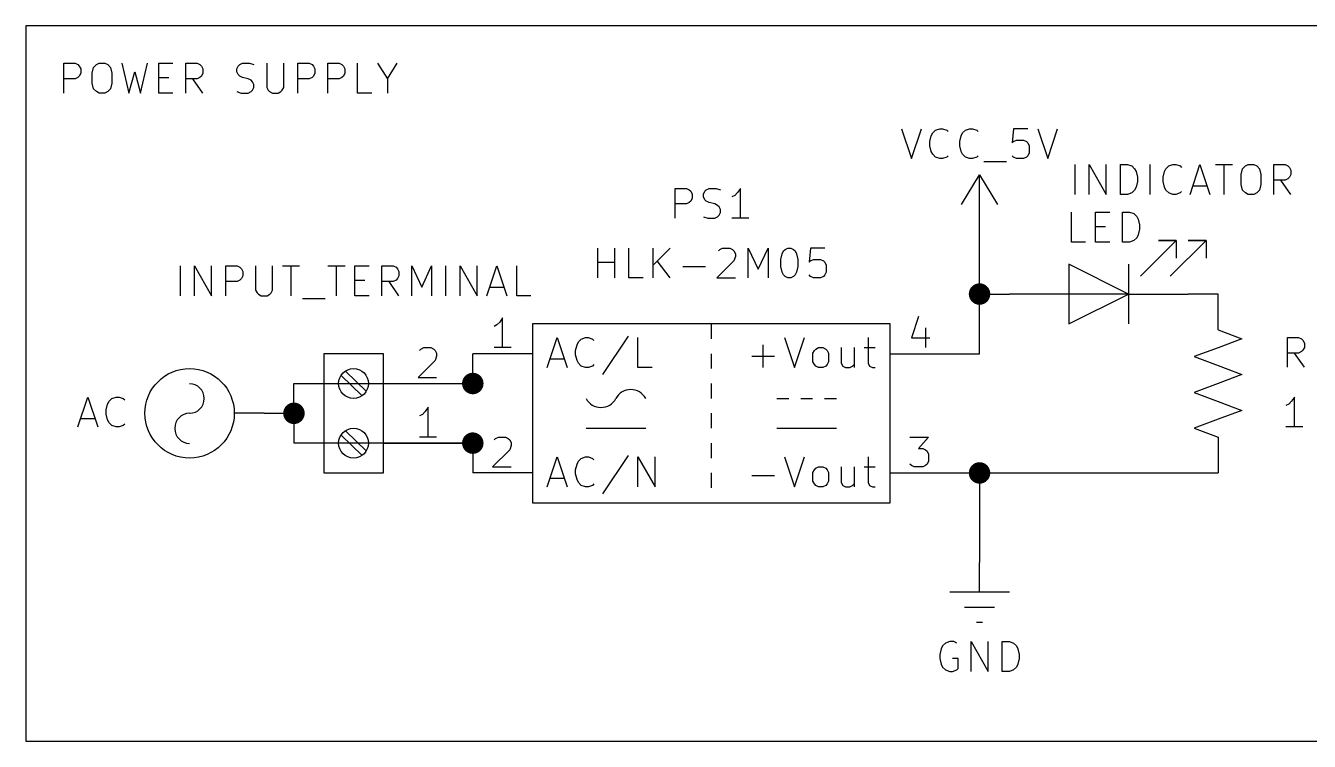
# Model space of a CAD drawing. Extents: x 0.4 to 11.3, y -7.9 to -0.4.
# Drawn here: x 3.8 to 5.953, y -3.3 to -2.1 of the extents above; entities that cross this region are included whole.
import ezdxf

# ---------------------------------------------------------------- set-up
doc = ezdxf.new("R2010")
doc.units = 0
doc.header["$MEASUREMENT"] = 0
for name, color, linetype in [('BLUE3', 171, 'CONTINUOUS'), ('CYAN2', 4, 'CONTINUOUS'), ('GREEN3', 91, 'CONTINUOUS'), ('LYELLOW', 51, 'CONTINUOUS'), ('RED2', 1, 'CONTINUOUS'), ('RED3', 11, 'CONTINUOUS')]:
    doc.layers.add(name, color=color, linetype=linetype)

msp = doc.modelspace()

# ---------------------------------------------------------------- linework, layer by layer
at = {"layer": 'BLUE3', "linetype": 'CONTINUOUS'}
for p, q in [((3.8, -2.1), (3.8, -3.3)), ((6.15, -2.1), (3.8, -2.1)), ((3.8638, -2.213), (3.8638, -2.163)), ((3.8638, -2.163), (3.8829, -2.163)), ((3.8829, -2.163), (3.8876, -2.1653)), ((3.8876, -2.1653), (3.89, -2.1677)), ((3.89, -2.1677), (3.8924, -2.1725)), ((3.8924, -2.1725), (3.8924, -2.1796)), ((3.9114, -2.1796), (3.9138, -2.1701)), ((3.9138, -2.1701), (3.9186, -2.1653)), ((3.9186, -2.1653), (3.9233, -2.163)), ((3.9233, -2.163), (3.9329, -2.163)), ((3.9329, -2.163), (3.9376, -2.1653)), ((3.9376, -2.1653), (3.9424, -2.1701)), ((3.9424, -2.1701), (3.9448, -2.1796)), ((3.9614, -2.163), (3.9733, -2.213)), ((3.9924, -2.213), (4.0043, -2.163)), ((4.0233, -2.213), (4.0233, -2.163)), ((4.0233, -2.163), (4.0471, -2.163)), ((4.0686, -2.213), (4.0686, -2.163)), ((4.0686, -2.163), (4.0876, -2.163)), ((4.0876, -2.163), (4.0924, -2.1653)), ((4.0924, -2.1653), (4.0948, -2.1677)), ((4.0948, -2.1677), (4.0971, -2.1725)), ((4.0971, -2.1725), (4.0971, -2.1796)), ((4.1543, -2.1725), (4.1567, -2.1677)), ((4.1543, -2.1772), (4.1543, -2.1725)), ((4.1567, -2.1677), (4.159, -2.1653)), ((4.159, -2.1653), (4.1638, -2.163)), ((4.1638, -2.163), (4.1757, -2.163)), ((4.1757, -2.163), (4.1829, -2.1653)), ((4.2043, -2.163), (4.2043, -2.2034)), ((4.2329, -2.2034), (4.2329, -2.163)), ((4.2567, -2.213), (4.2567, -2.163)), ((4.2567, -2.163), (4.2757, -2.163)), ((4.2757, -2.163), (4.2805, -2.1653)), ((4.2805, -2.1653), (4.2829, -2.1677)), ((4.2829, -2.1677), (4.2852, -2.1725)), ((4.2852, -2.1725), (4.2852, -2.1796)), ((4.3067, -2.213), (4.3067, -2.163)), ((4.3067, -2.163), (4.3257, -2.163)), ((4.3257, -2.163), (4.3305, -2.1653)), ((4.3305, -2.1653), (4.3329, -2.1677)), ((4.3329, -2.1677), (4.3352, -2.1725)), ((4.3352, -2.1725), (4.3352, -2.1796)), ((4.3567, -2.213), (4.3567, -2.163)), ((4.39, -2.163), (4.4067, -2.1892)), ((4.4067, -2.1892), (4.4233, -2.163)), ((3.8829, -2.1892), (3.8638, -2.1892)), ((3.8876, -2.1868), (3.8829, -2.1892)), ((3.89, -2.1844), (3.8876, -2.1868)), ((3.8924, -2.1796), (3.89, -2.1844)), ((3.9114, -2.1963), (3.9114, -2.1796)), ((3.9448, -2.1796), (3.9448, -2.1963)), ((3.9733, -2.213), (3.9829, -2.1772)), ((3.9829, -2.1772), (3.9924, -2.213)), ((4.0233, -2.1868), (4.04, -2.1868)), ((4.0876, -2.1892), (4.0686, -2.1892)), ((4.0971, -2.213), (4.0805, -2.1892)), ((4.0924, -2.1868), (4.0876, -2.1892)), ((4.0948, -2.1844), (4.0924, -2.1868)), ((4.0971, -2.1796), (4.0948, -2.1844)), ((4.1567, -2.182), (4.1543, -2.1772)), ((4.159, -2.1844), (4.1567, -2.182)), ((4.1638, -2.1868), (4.159, -2.1844)), ((4.1733, -2.1892), (4.1638, -2.1868)), ((4.1781, -2.1915), (4.1733, -2.1892)), ((4.1805, -2.1939), (4.1781, -2.1915)), ((4.1829, -2.1987), (4.1805, -2.1939)), ((4.2757, -2.1892), (4.2567, -2.1892)), ((4.2805, -2.1868), (4.2757, -2.1892)), ((4.2829, -2.1844), (4.2805, -2.1868)), ((4.2852, -2.1796), (4.2829, -2.1844)), ((4.3257, -2.1892), (4.3067, -2.1892)), ((4.3305, -2.1868), (4.3257, -2.1892)), ((4.3329, -2.1844), (4.3305, -2.1868)), ((4.3352, -2.1796), (4.3329, -2.1844)), ((4.4067, -2.1892), (4.4067, -2.213)), ((3.9138, -2.2058), (3.9114, -2.1963)), ((3.9186, -2.2106), (3.9138, -2.2058)), ((3.9233, -2.213), (3.9186, -2.2106)), ((3.9329, -2.213), (3.9233, -2.213)), ((3.9376, -2.2106), (3.9329, -2.213)), ((3.9424, -2.2058), (3.9376, -2.2106)), ((3.9448, -2.1963), (3.9424, -2.2058)), ((4.0471, -2.213), (4.0233, -2.213)), ((4.1543, -2.2106), (4.1614, -2.213)), ((4.1614, -2.213), (4.1733, -2.213)), ((4.1733, -2.213), (4.1781, -2.2106)), ((4.1781, -2.2106), (4.1805, -2.2082)), ((4.1805, -2.2082), (4.1829, -2.2034)), ((4.1829, -2.2034), (4.1829, -2.1987)), ((4.2043, -2.2034), (4.2067, -2.2082)), ((4.2067, -2.2082), (4.209, -2.2106)), ((4.209, -2.2106), (4.2138, -2.213)), ((4.2138, -2.213), (4.2233, -2.213)), ((4.2233, -2.213), (4.2281, -2.2106)), ((4.2281, -2.2106), (4.2305, -2.2082)), ((4.2305, -2.2082), (4.2329, -2.2034)), ((4.3805, -2.213), (4.3567, -2.213)), ((3.8, -3.3), (6.15, -3.3))]:
    msp.add_line(p, q, dxfattribs=at)
at = {"layer": 'CYAN2', "linetype": 'CONTINUOUS'}
for p, q in [((5.269, -2.2728), (5.2857, -2.3228)), ((5.269, -2.2728), (5.2857, -2.3228)), ((5.2857, -2.3228), (5.3024, -2.2728)), ((5.2857, -2.3228), (5.3024, -2.2728)), ((5.319, -2.2847), (5.3214, -2.2799)), ((5.319, -2.2847), (5.3214, -2.2799)), ((5.3214, -2.2799), (5.3262, -2.2752)), ((5.3214, -2.2799), (5.3262, -2.2752)), ((5.3262, -2.2752), (5.3333, -2.2728)), ((5.3262, -2.2752), (5.3333, -2.2728)), ((5.3333, -2.2728), (5.3381, -2.2728)), ((5.3333, -2.2728), (5.3381, -2.2728)), ((5.3381, -2.2728), (5.3452, -2.2752)), ((5.3381, -2.2728), (5.3452, -2.2752)), ((5.3452, -2.2752), (5.3476, -2.2776)), ((5.3452, -2.2752), (5.3476, -2.2776)), ((5.369, -2.2847), (5.3714, -2.2799)), ((5.369, -2.2847), (5.3714, -2.2799)), ((5.3714, -2.2799), (5.3762, -2.2752)), ((5.3714, -2.2799), (5.3762, -2.2752)), ((5.3762, -2.2752), (5.3833, -2.2728)), ((5.3762, -2.2752), (5.3833, -2.2728)), ((5.3833, -2.2728), (5.3881, -2.2728)), ((5.3833, -2.2728), (5.3881, -2.2728)), ((5.3881, -2.2728), (5.3952, -2.2752)), ((5.3881, -2.2728), (5.3952, -2.2752)), ((5.3952, -2.2752), (5.3976, -2.2776)), ((5.3952, -2.2752), (5.3976, -2.2776)), ((5.4571, -2.2728), (5.4548, -2.2966)), ((5.4571, -2.2728), (5.4548, -2.2966)), ((5.481, -2.2728), (5.4571, -2.2728)), ((5.481, -2.2728), (5.4571, -2.2728)), ((5.4976, -2.2728), (5.5143, -2.3228)), ((5.4976, -2.2728), (5.5143, -2.3228)), ((5.5143, -2.3228), (5.531, -2.2728)), ((5.5143, -2.3228), (5.531, -2.2728)), ((5.3167, -2.2942), (5.319, -2.2847)), ((5.3167, -2.2942), (5.319, -2.2847)), ((5.3167, -2.3014), (5.3167, -2.2942)), ((5.3167, -2.3014), (5.3167, -2.2942)), ((5.319, -2.3109), (5.3167, -2.3014)), ((5.319, -2.3109), (5.3167, -2.3014)), ((5.3667, -2.2942), (5.369, -2.2847)), ((5.3667, -2.2942), (5.369, -2.2847)), ((5.3667, -2.3014), (5.3667, -2.2942)), ((5.3667, -2.3014), (5.3667, -2.2942)), ((5.369, -2.3109), (5.3667, -2.3014)), ((5.369, -2.3109), (5.3667, -2.3014)), ((5.4548, -2.2966), (5.4571, -2.2942)), ((5.4548, -2.2966), (5.4571, -2.2942)), ((5.4571, -2.2942), (5.4619, -2.2919)), ((5.4571, -2.2942), (5.4619, -2.2919)), ((5.4619, -2.2919), (5.4738, -2.2919)), ((5.4619, -2.2919), (5.4738, -2.2919)), ((5.4738, -2.2919), (5.4786, -2.2942)), ((5.4738, -2.2919), (5.4786, -2.2942)), ((5.4786, -2.2942), (5.481, -2.2966)), ((5.4786, -2.2942), (5.481, -2.2966)), ((5.481, -2.2966), (5.4833, -2.3014)), ((5.481, -2.2966), (5.4833, -2.3014)), ((5.4833, -2.3014), (5.4833, -2.3133)), ((5.4833, -2.3014), (5.4833, -2.3133)), ((5.3214, -2.3157), (5.319, -2.3109)), ((5.3214, -2.3157), (5.319, -2.3109)), ((5.3262, -2.3204), (5.3214, -2.3157)), ((5.3262, -2.3204), (5.3214, -2.3157)), ((5.3333, -2.3228), (5.3262, -2.3204)), ((5.3333, -2.3228), (5.3262, -2.3204)), ((5.3381, -2.3228), (5.3333, -2.3228)), ((5.3381, -2.3228), (5.3333, -2.3228)), ((5.3452, -2.3204), (5.3381, -2.3228)), ((5.3452, -2.3204), (5.3381, -2.3228)), ((5.3476, -2.318), (5.3452, -2.3204)), ((5.3476, -2.318), (5.3452, -2.3204)), ((5.3714, -2.3157), (5.369, -2.3109)), ((5.3714, -2.3157), (5.369, -2.3109)), ((5.3762, -2.3204), (5.3714, -2.3157)), ((5.3762, -2.3204), (5.3714, -2.3157)), ((5.3833, -2.3228), (5.3762, -2.3204)), ((5.3833, -2.3228), (5.3762, -2.3204)), ((5.3881, -2.3228), (5.3833, -2.3228)), ((5.3881, -2.3228), (5.3833, -2.3228)), ((5.3952, -2.3204), (5.3881, -2.3228)), ((5.3952, -2.3204), (5.3881, -2.3228)), ((5.3976, -2.318), (5.3952, -2.3204)), ((5.3976, -2.318), (5.3952, -2.3204)), ((5.4571, -2.3204), (5.4548, -2.318)), ((5.4571, -2.3204), (5.4548, -2.318)), ((5.4619, -2.3228), (5.4571, -2.3204)), ((5.4619, -2.3228), (5.4571, -2.3204)), ((5.4738, -2.3228), (5.4619, -2.3228)), ((5.4738, -2.3228), (5.4619, -2.3228)), ((5.4786, -2.3204), (5.4738, -2.3228)), ((5.4786, -2.3204), (5.4738, -2.3228)), ((5.481, -2.318), (5.4786, -2.3204)), ((5.481, -2.318), (5.4786, -2.3204)), ((5.4833, -2.3133), (5.481, -2.318)), ((5.4833, -2.3133), (5.481, -2.318)), ((5.4071, -2.3276), (5.4452, -2.3276)), ((5.4071, -2.3276), (5.4452, -2.3276)), ((5.5602, -2.3828), (5.5602, -2.3328)), ((5.5602, -2.3828), (5.5602, -2.3328)), ((5.584, -2.3828), (5.584, -2.3328)), ((5.584, -2.3328), (5.6126, -2.3828)), ((5.584, -2.3828), (5.584, -2.3328)), ((5.584, -2.3328), (5.6126, -2.3828)), ((5.6126, -2.3828), (5.6126, -2.3328)), ((5.6126, -2.3828), (5.6126, -2.3328)), ((5.6364, -2.3828), (5.6364, -2.3328)), ((5.6364, -2.3328), (5.6483, -2.3328)), ((5.6364, -2.3828), (5.6364, -2.3328)), ((5.6364, -2.3328), (5.6483, -2.3328)), ((5.6483, -2.3328), (5.6555, -2.3352)), ((5.6483, -2.3328), (5.6555, -2.3352)), ((5.6555, -2.3352), (5.6602, -2.3399)), ((5.6555, -2.3352), (5.6602, -2.3399)), ((5.6602, -2.3399), (5.6626, -2.3447)), ((5.6602, -2.3399), (5.6626, -2.3447)), ((5.6626, -2.3447), (5.665, -2.3542)), ((5.6626, -2.3447), (5.665, -2.3542)), ((5.6864, -2.3828), (5.6864, -2.3328)), ((5.6864, -2.3828), (5.6864, -2.3328)), ((5.7079, -2.3542), (5.7102, -2.3447)), ((5.7079, -2.3542), (5.7102, -2.3447)), ((5.7102, -2.3447), (5.7126, -2.3399)), ((5.7102, -2.3447), (5.7126, -2.3399)), ((5.7126, -2.3399), (5.7174, -2.3352)), ((5.7126, -2.3399), (5.7174, -2.3352)), ((5.7174, -2.3352), (5.7245, -2.3328)), ((5.7174, -2.3352), (5.7245, -2.3328)), ((5.7245, -2.3328), (5.7293, -2.3328)), ((5.7245, -2.3328), (5.7293, -2.3328)), ((5.7293, -2.3328), (5.7364, -2.3352)), ((5.7293, -2.3328), (5.7364, -2.3352)), ((5.7364, -2.3352), (5.7388, -2.3376)), ((5.7364, -2.3352), (5.7388, -2.3376)), ((5.7531, -2.3828), (5.7698, -2.3328)), ((5.7531, -2.3828), (5.7698, -2.3328)), ((5.7698, -2.3328), (5.7864, -2.3828)), ((5.7698, -2.3328), (5.7864, -2.3828)), ((5.796, -2.3328), (5.8245, -2.3328)), ((5.796, -2.3328), (5.8245, -2.3328)), ((5.8102, -2.3828), (5.8102, -2.3328)), ((5.8102, -2.3828), (5.8102, -2.3328)), ((5.8388, -2.3495), (5.8412, -2.3399)), ((5.8388, -2.3495), (5.8412, -2.3399)), ((5.8412, -2.3399), (5.846, -2.3352)), ((5.8412, -2.3399), (5.846, -2.3352)), ((5.846, -2.3352), (5.8507, -2.3328)), ((5.846, -2.3352), (5.8507, -2.3328)), ((5.8507, -2.3328), (5.8602, -2.3328)), ((5.8507, -2.3328), (5.8602, -2.3328)), ((5.8602, -2.3328), (5.865, -2.3352)), ((5.8602, -2.3328), (5.865, -2.3352)), ((5.865, -2.3352), (5.8698, -2.3399)), ((5.865, -2.3352), (5.8698, -2.3399)), ((5.8698, -2.3399), (5.8721, -2.3495)), ((5.8698, -2.3399), (5.8721, -2.3495)), ((5.8936, -2.3828), (5.8936, -2.3328)), ((5.8936, -2.3328), (5.9126, -2.3328)), ((5.8936, -2.3828), (5.8936, -2.3328)), ((5.8936, -2.3328), (5.9126, -2.3328)), ((5.9126, -2.3328), (5.9174, -2.3352)), ((5.9126, -2.3328), (5.9174, -2.3352)), ((5.9174, -2.3352), (5.9198, -2.3376)), ((5.9174, -2.3352), (5.9198, -2.3376)), ((5.9198, -2.3376), (5.9221, -2.3423)), ((5.9198, -2.3376), (5.9221, -2.3423)), ((5.9221, -2.3423), (5.9221, -2.3495)), ((5.9221, -2.3423), (5.9221, -2.3495)), ((5.665, -2.3614), (5.6626, -2.3709)), ((5.665, -2.3614), (5.6626, -2.3709)), ((5.665, -2.3542), (5.665, -2.3614)), ((5.665, -2.3542), (5.665, -2.3614)), ((5.7079, -2.3614), (5.7079, -2.3542)), ((5.7079, -2.3614), (5.7079, -2.3542)), ((5.7102, -2.3709), (5.7079, -2.3614)), ((5.7102, -2.3709), (5.7079, -2.3614)), ((5.8388, -2.3661), (5.8388, -2.3495)), ((5.8388, -2.3661), (5.8388, -2.3495)), ((5.8412, -2.3757), (5.8388, -2.3661)), ((5.8412, -2.3757), (5.8388, -2.3661)), ((5.8721, -2.3661), (5.8698, -2.3757)), ((5.8721, -2.3661), (5.8698, -2.3757)), ((5.8721, -2.3495), (5.8721, -2.3661)), ((5.8721, -2.3495), (5.8721, -2.3661)), ((5.9126, -2.359), (5.8936, -2.359)), ((5.9126, -2.359), (5.8936, -2.359)), ((5.9221, -2.3828), (5.9055, -2.359)), ((5.9221, -2.3828), (5.9055, -2.359)), ((5.9174, -2.3566), (5.9126, -2.359)), ((5.9174, -2.3566), (5.9126, -2.359)), ((5.9198, -2.3542), (5.9174, -2.3566)), ((5.9198, -2.3542), (5.9174, -2.3566)), ((5.9221, -2.3495), (5.9198, -2.3542)), ((5.9221, -2.3495), (5.9198, -2.3542)), ((4.8893, -2.4228), (4.8893, -2.3728)), ((4.8893, -2.3728), (4.9083, -2.3728)), ((4.8893, -2.4228), (4.8893, -2.3728)), ((4.8893, -2.3728), (4.9083, -2.3728)), ((4.9083, -2.3728), (4.9131, -2.3752)), ((4.9083, -2.3728), (4.9131, -2.3752)), ((4.9131, -2.3752), (4.9155, -2.3776)), ((4.9131, -2.3752), (4.9155, -2.3776)), ((4.9155, -2.3776), (4.9179, -2.3823)), ((4.9155, -2.3776), (4.9179, -2.3823)), ((4.9179, -2.3895), (4.9155, -2.3942)), ((4.9179, -2.3895), (4.9155, -2.3942)), ((4.9179, -2.3823), (4.9179, -2.3895)), ((4.9179, -2.3823), (4.9179, -2.3895)), ((4.9369, -2.3823), (4.9393, -2.3776)), ((4.9369, -2.3823), (4.9393, -2.3776)), ((4.9369, -2.3871), (4.9369, -2.3823)), ((4.9369, -2.3871), (4.9369, -2.3823)), ((4.9393, -2.3919), (4.9369, -2.3871)), ((4.9393, -2.3919), (4.9369, -2.3871)), ((4.9393, -2.3776), (4.9417, -2.3752)), ((4.9393, -2.3776), (4.9417, -2.3752)), ((4.9417, -2.3752), (4.9464, -2.3728)), ((4.9417, -2.3752), (4.9464, -2.3728)), ((4.9464, -2.3728), (4.9583, -2.3728)), ((4.9464, -2.3728), (4.9583, -2.3728)), ((4.9583, -2.3728), (4.9655, -2.3752)), ((4.9583, -2.3728), (4.9655, -2.3752)), ((4.9893, -2.3847), (4.9845, -2.3871)), ((4.9893, -2.3847), (4.9845, -2.3871)), ((4.994, -2.3799), (4.9893, -2.3847)), ((4.994, -2.3799), (4.9893, -2.3847)), ((4.9988, -2.3728), (4.994, -2.3799)), ((4.9988, -2.3728), (4.994, -2.3799)), ((4.9988, -2.4228), (4.9988, -2.3728)), ((4.9988, -2.4228), (4.9988, -2.3728)), ((5.6483, -2.3828), (5.6364, -2.3828)), ((5.6483, -2.3828), (5.6364, -2.3828)), ((5.6555, -2.3804), (5.6483, -2.3828)), ((5.6555, -2.3804), (5.6483, -2.3828)), ((5.6602, -2.3757), (5.6555, -2.3804)), ((5.6602, -2.3757), (5.6555, -2.3804)), ((5.6626, -2.3709), (5.6602, -2.3757)), ((5.6626, -2.3709), (5.6602, -2.3757)), ((5.7126, -2.3757), (5.7102, -2.3709)), ((5.7126, -2.3757), (5.7102, -2.3709)), ((5.7174, -2.3804), (5.7126, -2.3757)), ((5.7174, -2.3804), (5.7126, -2.3757)), ((5.7245, -2.3828), (5.7174, -2.3804)), ((5.7245, -2.3828), (5.7174, -2.3804)), ((5.7293, -2.3828), (5.7245, -2.3828)), ((5.7293, -2.3828), (5.7245, -2.3828)), ((5.7364, -2.3804), (5.7293, -2.3828)), ((5.7364, -2.3804), (5.7293, -2.3828)), ((5.7388, -2.378), (5.7364, -2.3804)), ((5.7388, -2.378), (5.7364, -2.3804)), ((5.7579, -2.3685), (5.7817, -2.3685)), ((5.7579, -2.3685), (5.7817, -2.3685)), ((5.846, -2.3804), (5.8412, -2.3757)), ((5.846, -2.3804), (5.8412, -2.3757)), ((5.8507, -2.3828), (5.846, -2.3804)), ((5.8507, -2.3828), (5.846, -2.3804)), ((5.8602, -2.3828), (5.8507, -2.3828)), ((5.8602, -2.3828), (5.8507, -2.3828)), ((5.865, -2.3804), (5.8602, -2.3828)), ((5.865, -2.3804), (5.8602, -2.3828)), ((5.8698, -2.3757), (5.865, -2.3804)), ((5.8698, -2.3757), (5.865, -2.3804)), ((4.9083, -2.399), (4.8893, -2.399)), ((4.9083, -2.399), (4.8893, -2.399)), ((4.9131, -2.3966), (4.9083, -2.399)), ((4.9131, -2.3966), (4.9083, -2.399)), ((4.9155, -2.3942), (4.9131, -2.3966)), ((4.9155, -2.3942), (4.9131, -2.3966)), ((4.9417, -2.3942), (4.9393, -2.3919)), ((4.9417, -2.3942), (4.9393, -2.3919)), ((4.9464, -2.3966), (4.9417, -2.3942)), ((4.9464, -2.3966), (4.9417, -2.3942)), ((4.956, -2.399), (4.9464, -2.3966)), ((4.956, -2.399), (4.9464, -2.3966)), ((4.9607, -2.4014), (4.956, -2.399)), ((4.9607, -2.4014), (4.956, -2.399)), ((4.9631, -2.4038), (4.9607, -2.4014)), ((4.9631, -2.4038), (4.9607, -2.4014)), ((4.9655, -2.4085), (4.9631, -2.4038)), ((4.9655, -2.4085), (4.9631, -2.4038)), ((4.9655, -2.4133), (4.9655, -2.4085)), ((4.9655, -2.4133), (4.9655, -2.4085)), ((4.9369, -2.4204), (4.944, -2.4228)), ((4.9369, -2.4204), (4.944, -2.4228)), ((4.944, -2.4228), (4.956, -2.4228)), ((4.944, -2.4228), (4.956, -2.4228)), ((4.956, -2.4228), (4.9607, -2.4204)), ((4.956, -2.4228), (4.9607, -2.4204)), ((4.9607, -2.4204), (4.9631, -2.418)), ((4.9607, -2.4204), (4.9631, -2.418)), ((4.9631, -2.418), (4.9655, -2.4133)), ((4.9631, -2.418), (4.9655, -2.4133)), ((5.0131, -2.4228), (4.9845, -2.4228)), ((5.0131, -2.4228), (4.9845, -2.4228)), ((5.554, -2.4628), (5.554, -2.4128)), ((5.554, -2.4628), (5.554, -2.4128)), ((5.5945, -2.4628), (5.5945, -2.4128)), ((5.5945, -2.4128), (5.6183, -2.4128)), ((5.5945, -2.4628), (5.5945, -2.4128)), ((5.5945, -2.4128), (5.6183, -2.4128)), ((5.6398, -2.4628), (5.6398, -2.4128)), ((5.6398, -2.4128), (5.6517, -2.4128)), ((5.6398, -2.4628), (5.6398, -2.4128)), ((5.6398, -2.4128), (5.6517, -2.4128)), ((5.6517, -2.4128), (5.6588, -2.4152)), ((5.6517, -2.4128), (5.6588, -2.4152)), ((5.6588, -2.4152), (5.6636, -2.4199)), ((5.6588, -2.4152), (5.6636, -2.4199)), ((5.6636, -2.4199), (5.6659, -2.4247)), ((5.6636, -2.4199), (5.6659, -2.4247)), ((5.6659, -2.4247), (5.6683, -2.4342)), ((5.6659, -2.4247), (5.6683, -2.4342)), ((5.5945, -2.4366), (5.6112, -2.4366)), ((5.5945, -2.4366), (5.6112, -2.4366)), ((5.6659, -2.4509), (5.6636, -2.4557)), ((5.6659, -2.4509), (5.6636, -2.4557)), ((5.6683, -2.4414), (5.6659, -2.4509)), ((5.6683, -2.4414), (5.6659, -2.4509)), ((5.6683, -2.4342), (5.6683, -2.4414)), ((5.6683, -2.4342), (5.6683, -2.4414)), ((4.7595, -2.5228), (4.7595, -2.4728)), ((4.7595, -2.5228), (4.7595, -2.4728)), ((4.7881, -2.5228), (4.7881, -2.4728)), ((4.7881, -2.5228), (4.7881, -2.4728)), ((4.8119, -2.5228), (4.8119, -2.4728)), ((4.8119, -2.5228), (4.8119, -2.4728)), ((4.8524, -2.5228), (4.8524, -2.4728)), ((4.881, -2.4728), (4.8524, -2.5014)), ((4.8524, -2.5228), (4.8524, -2.4728)), ((4.881, -2.4728), (4.8524, -2.5014)), ((4.9619, -2.4776), (4.9643, -2.4752)), ((4.9619, -2.4776), (4.9643, -2.4752)), ((4.9643, -2.4752), (4.9691, -2.4728)), ((4.9643, -2.4752), (4.9691, -2.4728)), ((4.9691, -2.4728), (4.981, -2.4728)), ((4.9691, -2.4728), (4.981, -2.4728)), ((4.981, -2.4728), (4.9857, -2.4752)), ((4.981, -2.4728), (4.9857, -2.4752)), ((4.9857, -2.4752), (4.9881, -2.4776)), ((4.9857, -2.4752), (4.9881, -2.4776)), ((5.0119, -2.5228), (5.0119, -2.4728)), ((5.0119, -2.4728), (5.0286, -2.5085)), ((5.0119, -2.5228), (5.0119, -2.4728)), ((5.0119, -2.4728), (5.0286, -2.5085)), ((5.0286, -2.5085), (5.0452, -2.4728)), ((5.0286, -2.5085), (5.0452, -2.4728)), ((5.0452, -2.4728), (5.0452, -2.5228)), ((5.0452, -2.4728), (5.0452, -2.5228)), ((5.0714, -2.4776), (5.0738, -2.4752)), ((5.0714, -2.4776), (5.0738, -2.4752)), ((5.0738, -2.4752), (5.0786, -2.4728)), ((5.0738, -2.4752), (5.0786, -2.4728)), ((5.0786, -2.4728), (5.0833, -2.4728)), ((5.0786, -2.4728), (5.0833, -2.4728)), ((5.0833, -2.4728), (5.0881, -2.4752)), ((5.0833, -2.4728), (5.0881, -2.4752)), ((5.0881, -2.4752), (5.0905, -2.4776)), ((5.0881, -2.4752), (5.0905, -2.4776)), ((5.1167, -2.4728), (5.1143, -2.4966)), ((5.1167, -2.4728), (5.1143, -2.4966)), ((5.1405, -2.4728), (5.1167, -2.4728)), ((5.1405, -2.4728), (5.1167, -2.4728)), ((5.5779, -2.4628), (5.554, -2.4628)), ((5.5779, -2.4628), (5.554, -2.4628)), ((5.6183, -2.4628), (5.5945, -2.4628)), ((5.6183, -2.4628), (5.5945, -2.4628)), ((5.6517, -2.4628), (5.6398, -2.4628)), ((5.6517, -2.4628), (5.6398, -2.4628)), ((5.6588, -2.4604), (5.6517, -2.4628)), ((5.6588, -2.4604), (5.6517, -2.4628)), ((5.6636, -2.4557), (5.6588, -2.4604)), ((5.6636, -2.4557), (5.6588, -2.4604)), ((4.7595, -2.4966), (4.7881, -2.4966)), ((4.7595, -2.4966), (4.7881, -2.4966)), ((4.881, -2.5228), (4.8595, -2.4942)), ((4.881, -2.5228), (4.8595, -2.4942)), ((4.9881, -2.4942), (4.9595, -2.5228)), ((4.9881, -2.4942), (4.9595, -2.5228)), ((4.9881, -2.4776), (4.9905, -2.4823)), ((4.9881, -2.4776), (4.9905, -2.4823)), ((4.9905, -2.4871), (4.9881, -2.4942)), ((4.9905, -2.4871), (4.9881, -2.4942)), ((4.9905, -2.4823), (4.9905, -2.4871)), ((4.9905, -2.4823), (4.9905, -2.4871)), ((5.0667, -2.4919), (5.069, -2.4823)), ((5.0667, -2.4919), (5.069, -2.4823)), ((5.0667, -2.5038), (5.0667, -2.4919)), ((5.0667, -2.5038), (5.0667, -2.4919)), ((5.069, -2.4823), (5.0714, -2.4776)), ((5.069, -2.4823), (5.0714, -2.4776)), ((5.0905, -2.4776), (5.0929, -2.4823)), ((5.0905, -2.4776), (5.0929, -2.4823)), ((5.0929, -2.4823), (5.0952, -2.4919)), ((5.0929, -2.4823), (5.0952, -2.4919)), ((5.0952, -2.4919), (5.0952, -2.5038)), ((5.0952, -2.4919), (5.0952, -2.5038)), ((5.1143, -2.4966), (5.1167, -2.4942)), ((5.1143, -2.4966), (5.1167, -2.4942)), ((5.1167, -2.4942), (5.1214, -2.4919)), ((5.1167, -2.4942), (5.1214, -2.4919)), ((5.1214, -2.4919), (5.1333, -2.4919)), ((5.1214, -2.4919), (5.1333, -2.4919)), ((5.1333, -2.4919), (5.1381, -2.4942)), ((5.1333, -2.4919), (5.1381, -2.4942)), ((5.1381, -2.4942), (5.1405, -2.4966)), ((5.1381, -2.4942), (5.1405, -2.4966)), ((5.1405, -2.4966), (5.1429, -2.5014)), ((5.1405, -2.4966), (5.1429, -2.5014)), ((4.0595, -2.5528), (4.0595, -2.5028)), ((4.0595, -2.5528), (4.0595, -2.5028)), ((4.0833, -2.5528), (4.0833, -2.5028)), ((4.0833, -2.5028), (4.1119, -2.5528)), ((4.0833, -2.5528), (4.0833, -2.5028)), ((4.0833, -2.5028), (4.1119, -2.5528)), ((4.1119, -2.5528), (4.1119, -2.5028)), ((4.1119, -2.5528), (4.1119, -2.5028)), ((4.1357, -2.5528), (4.1357, -2.5028)), ((4.1357, -2.5028), (4.1548, -2.5028)), ((4.1357, -2.5528), (4.1357, -2.5028)), ((4.1357, -2.5028), (4.1548, -2.5028)), ((4.1548, -2.5028), (4.1595, -2.5052)), ((4.1548, -2.5028), (4.1595, -2.5052)), ((4.1595, -2.5052), (4.1619, -2.5076)), ((4.1595, -2.5052), (4.1619, -2.5076)), ((4.1619, -2.5076), (4.1643, -2.5123)), ((4.1619, -2.5076), (4.1643, -2.5123)), ((4.1643, -2.5123), (4.1643, -2.5195)), ((4.1643, -2.5123), (4.1643, -2.5195)), ((4.1857, -2.5028), (4.1857, -2.5433)), ((4.1857, -2.5028), (4.1857, -2.5433)), ((4.2143, -2.5433), (4.2143, -2.5028)), ((4.2143, -2.5433), (4.2143, -2.5028)), ((4.231, -2.5028), (4.2595, -2.5028)), ((4.231, -2.5028), (4.2595, -2.5028)), ((4.2452, -2.5528), (4.2452, -2.5028)), ((4.2452, -2.5528), (4.2452, -2.5028)), ((4.3071, -2.5028), (4.3357, -2.5028)), ((4.3071, -2.5028), (4.3357, -2.5028)), ((4.3214, -2.5528), (4.3214, -2.5028)), ((4.3214, -2.5528), (4.3214, -2.5028)), ((4.3524, -2.5528), (4.3524, -2.5028)), ((4.3524, -2.5028), (4.3762, -2.5028)), ((4.3524, -2.5528), (4.3524, -2.5028)), ((4.3524, -2.5028), (4.3762, -2.5028)), ((4.3976, -2.5528), (4.3976, -2.5028)), ((4.3976, -2.5028), (4.4167, -2.5028)), ((4.3976, -2.5528), (4.3976, -2.5028)), ((4.3976, -2.5028), (4.4167, -2.5028)), ((4.4167, -2.5028), (4.4214, -2.5052)), ((4.4167, -2.5028), (4.4214, -2.5052)), ((4.4214, -2.5052), (4.4238, -2.5076)), ((4.4214, -2.5052), (4.4238, -2.5076)), ((4.4238, -2.5076), (4.4262, -2.5123)), ((4.4238, -2.5076), (4.4262, -2.5123)), ((4.4262, -2.5123), (4.4262, -2.5195)), ((4.4262, -2.5123), (4.4262, -2.5195)), ((4.4476, -2.5528), (4.4476, -2.5028)), ((4.4476, -2.5028), (4.4643, -2.5385)), ((4.4476, -2.5528), (4.4476, -2.5028)), ((4.4476, -2.5028), (4.4643, -2.5385)), ((4.4643, -2.5385), (4.4809, -2.5028)), ((4.4643, -2.5385), (4.4809, -2.5028)), ((4.4809, -2.5028), (4.4809, -2.5528)), ((4.4809, -2.5028), (4.4809, -2.5528)), ((4.5048, -2.5528), (4.5048, -2.5028)), ((4.5048, -2.5528), (4.5048, -2.5028)), ((4.5286, -2.5528), (4.5286, -2.5028)), ((4.5286, -2.5028), (4.5571, -2.5528)), ((4.5286, -2.5528), (4.5286, -2.5028)), ((4.5286, -2.5028), (4.5571, -2.5528)), ((4.5571, -2.5528), (4.5571, -2.5028)), ((4.5571, -2.5528), (4.5571, -2.5028)), ((4.5738, -2.5528), (4.5905, -2.5028)), ((4.5738, -2.5528), (4.5905, -2.5028)), ((4.5905, -2.5028), (4.6071, -2.5528)), ((4.5905, -2.5028), (4.6071, -2.5528)), ((4.6238, -2.5528), (4.6238, -2.5028)), ((4.6238, -2.5528), (4.6238, -2.5028)), ((4.9024, -2.5038), (4.9405, -2.5038)), ((4.9024, -2.5038), (4.9405, -2.5038)), ((5.069, -2.5133), (5.0667, -2.5038)), ((5.069, -2.5133), (5.0667, -2.5038)), ((5.0714, -2.518), (5.069, -2.5133)), ((5.0714, -2.518), (5.069, -2.5133)), ((5.0738, -2.5204), (5.0714, -2.518)), ((5.0738, -2.5204), (5.0714, -2.518)), ((5.0905, -2.518), (5.0881, -2.5204)), ((5.0905, -2.518), (5.0881, -2.5204)), ((5.0929, -2.5133), (5.0905, -2.518)), ((5.0929, -2.5133), (5.0905, -2.518)), ((5.0952, -2.5038), (5.0929, -2.5133)), ((5.0952, -2.5038), (5.0929, -2.5133)), ((5.1167, -2.5204), (5.1143, -2.518)), ((5.1167, -2.5204), (5.1143, -2.518)), ((5.1405, -2.518), (5.1381, -2.5204)), ((5.1405, -2.518), (5.1381, -2.5204)), ((5.1429, -2.5133), (5.1405, -2.518)), ((5.1429, -2.5133), (5.1405, -2.518)), ((5.1429, -2.5014), (5.1429, -2.5133)), ((5.1429, -2.5014), (5.1429, -2.5133)), ((4.1548, -2.529), (4.1357, -2.529)), ((4.1548, -2.529), (4.1357, -2.529)), ((4.1595, -2.5266), (4.1548, -2.529)), ((4.1595, -2.5266), (4.1548, -2.529)), ((4.1619, -2.5242), (4.1595, -2.5266)), ((4.1619, -2.5242), (4.1595, -2.5266)), ((4.1643, -2.5195), (4.1619, -2.5242)), ((4.1643, -2.5195), (4.1619, -2.5242)), ((4.3524, -2.5266), (4.369, -2.5266)), ((4.3524, -2.5266), (4.369, -2.5266)), ((4.4167, -2.529), (4.3976, -2.529)), ((4.4167, -2.529), (4.3976, -2.529)), ((4.4262, -2.5528), (4.4095, -2.529)), ((4.4262, -2.5528), (4.4095, -2.529)), ((4.4214, -2.5266), (4.4167, -2.529)), ((4.4214, -2.5266), (4.4167, -2.529)), ((4.4238, -2.5242), (4.4214, -2.5266)), ((4.4238, -2.5242), (4.4214, -2.5266)), ((4.4262, -2.5195), (4.4238, -2.5242)), ((4.4262, -2.5195), (4.4238, -2.5242)), ((4.5786, -2.5385), (4.6024, -2.5385)), ((4.5786, -2.5385), (4.6024, -2.5385)), ((4.8357, -2.5228), (4.8119, -2.5228)), ((4.8357, -2.5228), (4.8119, -2.5228)), ((4.9595, -2.5228), (4.9905, -2.5228)), ((4.9595, -2.5228), (4.9905, -2.5228)), ((5.0786, -2.5228), (5.0738, -2.5204)), ((5.0786, -2.5228), (5.0738, -2.5204)), ((5.0833, -2.5228), (5.0786, -2.5228)), ((5.0833, -2.5228), (5.0786, -2.5228)), ((5.0881, -2.5204), (5.0833, -2.5228)), ((5.0881, -2.5204), (5.0833, -2.5228)), ((5.1214, -2.5228), (5.1167, -2.5204)), ((5.1214, -2.5228), (5.1167, -2.5204)), ((5.1333, -2.5228), (5.1214, -2.5228)), ((5.1333, -2.5228), (5.1214, -2.5228)), ((5.1381, -2.5204), (5.1333, -2.5228)), ((5.1381, -2.5204), (5.1333, -2.5228)), ((4.1857, -2.5433), (4.1881, -2.548)), ((4.1857, -2.5433), (4.1881, -2.548)), ((4.1881, -2.548), (4.1905, -2.5504)), ((4.1881, -2.548), (4.1905, -2.5504)), ((4.1905, -2.5504), (4.1952, -2.5528)), ((4.1905, -2.5504), (4.1952, -2.5528)), ((4.1952, -2.5528), (4.2048, -2.5528)), ((4.1952, -2.5528), (4.2048, -2.5528)), ((4.2048, -2.5528), (4.2095, -2.5504)), ((4.2048, -2.5528), (4.2095, -2.5504)), ((4.2095, -2.5504), (4.2119, -2.548)), ((4.2095, -2.5504), (4.2119, -2.548)), ((4.2119, -2.548), (4.2143, -2.5433)), ((4.2119, -2.548), (4.2143, -2.5433)), ((4.2643, -2.5576), (4.3024, -2.5576)), ((4.2643, -2.5576), (4.3024, -2.5576)), ((4.3762, -2.5528), (4.3524, -2.5528)), ((4.3762, -2.5528), (4.3524, -2.5528)), ((4.6476, -2.5528), (4.6238, -2.5528)), ((4.6476, -2.5528), (4.6238, -2.5528)), ((4.6748, -2.6731), (4.6914, -2.6231)), ((4.6748, -2.6731), (4.6914, -2.6231)), ((4.6914, -2.6231), (4.7081, -2.6731)), ((4.6914, -2.6231), (4.7081, -2.6731)), ((4.7271, -2.6303), (4.7319, -2.6255)), ((4.7271, -2.6303), (4.7319, -2.6255)), ((4.7319, -2.6255), (4.739, -2.6231)), ((4.7319, -2.6255), (4.739, -2.6231)), ((4.739, -2.6231), (4.7438, -2.6231)), ((4.739, -2.6231), (4.7438, -2.6231)), ((4.7438, -2.6231), (4.751, -2.6255)), ((4.7438, -2.6231), (4.751, -2.6255)), ((4.751, -2.6255), (4.7533, -2.6279)), ((4.751, -2.6255), (4.7533, -2.6279)), ((4.8105, -2.6208), (4.7676, -2.685)), ((4.8105, -2.6208), (4.7676, -2.685)), ((4.8271, -2.6731), (4.8271, -2.6231)), ((4.8271, -2.6731), (4.8271, -2.6231)), ((5.0729, -2.6231), (5.0895, -2.6731)), ((5.0729, -2.6231), (5.0895, -2.6731)), ((5.0895, -2.6731), (5.1062, -2.6231)), ((5.0895, -2.6731), (5.1062, -2.6231)), ((5.2133, -2.6231), (5.2133, -2.666)), ((5.2133, -2.6231), (5.2133, -2.666)), ((5.9163, -2.6728), (5.9163, -2.6228)), ((5.9163, -2.6228), (5.9353, -2.6228)), ((5.9163, -2.6728), (5.9163, -2.6228)), ((5.9163, -2.6228), (5.9353, -2.6228)), ((5.9353, -2.6228), (5.9401, -2.6252)), ((5.9353, -2.6228), (5.9401, -2.6252)), ((5.9401, -2.6252), (5.9425, -2.6276)), ((5.9401, -2.6252), (5.9425, -2.6276)), ((4.7224, -2.6446), (4.7248, -2.635)), ((4.7224, -2.6446), (4.7248, -2.635)), ((4.7224, -2.6517), (4.7224, -2.6446)), ((4.7224, -2.6517), (4.7224, -2.6446)), ((4.7248, -2.635), (4.7271, -2.6303)), ((4.7248, -2.635), (4.7271, -2.6303)), ((5.0371, -2.6731), (5.0371, -2.635)), ((5.0371, -2.6731), (5.0371, -2.635)), ((5.1205, -2.6493), (5.1229, -2.6446)), ((5.1205, -2.6493), (5.1229, -2.6446)), ((5.1229, -2.6446), (5.1252, -2.6422)), ((5.1229, -2.6446), (5.1252, -2.6422)), ((5.1252, -2.6422), (5.13, -2.6398)), ((5.1252, -2.6422), (5.13, -2.6398)), ((5.13, -2.6398), (5.1371, -2.6398)), ((5.13, -2.6398), (5.1371, -2.6398)), ((5.1371, -2.6398), (5.1419, -2.6422)), ((5.1371, -2.6398), (5.1419, -2.6422)), ((5.1419, -2.6422), (5.1443, -2.6446)), ((5.1419, -2.6422), (5.1443, -2.6446)), ((5.1443, -2.6446), (5.1467, -2.6493)), ((5.1443, -2.6446), (5.1467, -2.6493)), ((5.1681, -2.6398), (5.1681, -2.666)), ((5.1681, -2.6398), (5.1681, -2.666)), ((5.1895, -2.6398), (5.1895, -2.6731)), ((5.1895, -2.6398), (5.1895, -2.6731)), ((5.2062, -2.6398), (5.2252, -2.6398)), ((5.2062, -2.6398), (5.2252, -2.6398)), ((5.9401, -2.6466), (5.9353, -2.649)), ((5.9401, -2.6466), (5.9353, -2.649)), ((5.9425, -2.6442), (5.9401, -2.6466)), ((5.9425, -2.6442), (5.9401, -2.6466)), ((5.9425, -2.6276), (5.9449, -2.6323)), ((5.9425, -2.6276), (5.9449, -2.6323)), ((5.9449, -2.6395), (5.9425, -2.6442)), ((5.9449, -2.6395), (5.9425, -2.6442)), ((5.9449, -2.6323), (5.9449, -2.6395)), ((5.9449, -2.6323), (5.9449, -2.6395)), ((4.6795, -2.6588), (4.7033, -2.6588)), ((4.6795, -2.6588), (4.7033, -2.6588)), ((4.7248, -2.6612), (4.7224, -2.6517)), ((4.7248, -2.6612), (4.7224, -2.6517)), ((4.7271, -2.666), (4.7248, -2.6612)), ((4.7271, -2.666), (4.7248, -2.6612)), ((4.7319, -2.6708), (4.7271, -2.666)), ((4.7319, -2.6708), (4.7271, -2.666)), ((4.7533, -2.6684), (4.751, -2.6708)), ((4.7533, -2.6684), (4.751, -2.6708)), ((5.0181, -2.6541), (5.0562, -2.6541)), ((5.0181, -2.6541), (5.0562, -2.6541)), ((5.1205, -2.6636), (5.1205, -2.6493)), ((5.1205, -2.6636), (5.1205, -2.6493)), ((5.1229, -2.6684), (5.1205, -2.6636)), ((5.1229, -2.6684), (5.1205, -2.6636)), ((5.1252, -2.6708), (5.1229, -2.6684)), ((5.1252, -2.6708), (5.1229, -2.6684)), ((5.1443, -2.6684), (5.1419, -2.6708)), ((5.1443, -2.6684), (5.1419, -2.6708)), ((5.1467, -2.6636), (5.1443, -2.6684)), ((5.1467, -2.6636), (5.1443, -2.6684)), ((5.1467, -2.6493), (5.1467, -2.6636)), ((5.1467, -2.6493), (5.1467, -2.6636)), ((5.1681, -2.666), (5.1705, -2.6708)), ((5.1681, -2.666), (5.1705, -2.6708)), ((5.1871, -2.6708), (5.1895, -2.6684)), ((5.1871, -2.6708), (5.1895, -2.6684)), ((5.2133, -2.666), (5.2157, -2.6708)), ((5.2133, -2.666), (5.2157, -2.6708)), ((5.9353, -2.649), (5.9163, -2.649)), ((5.9353, -2.649), (5.9163, -2.649)), ((5.9449, -2.6728), (5.9282, -2.649)), ((5.9449, -2.6728), (5.9282, -2.649)), ((4.739, -2.6731), (4.7319, -2.6708)), ((4.739, -2.6731), (4.7319, -2.6708)), ((4.7438, -2.6731), (4.739, -2.6731)), ((4.7438, -2.6731), (4.739, -2.6731)), ((4.751, -2.6708), (4.7438, -2.6731)), ((4.751, -2.6708), (4.7438, -2.6731)), ((4.851, -2.6731), (4.8271, -2.6731)), ((4.851, -2.6731), (4.8271, -2.6731)), ((5.13, -2.6731), (5.1252, -2.6708)), ((5.13, -2.6731), (5.1252, -2.6708)), ((5.1371, -2.6731), (5.13, -2.6731)), ((5.1371, -2.6731), (5.13, -2.6731)), ((5.1419, -2.6708), (5.1371, -2.6731)), ((5.1419, -2.6708), (5.1371, -2.6731)), ((5.1705, -2.6708), (5.1752, -2.6731)), ((5.1705, -2.6708), (5.1752, -2.6731)), ((5.1752, -2.6731), (5.1824, -2.6731)), ((5.1752, -2.6731), (5.1824, -2.6731)), ((5.1824, -2.6731), (5.1871, -2.6708)), ((5.1824, -2.6731), (5.1871, -2.6708)), ((5.2157, -2.6708), (5.2205, -2.6731)), ((5.2157, -2.6708), (5.2205, -2.6731)), ((5.2205, -2.6731), (5.2252, -2.6731)), ((5.2205, -2.6731), (5.2252, -2.6731)), ((3.8875, -2.7728), (3.9042, -2.7228)), ((3.8875, -2.7728), (3.9042, -2.7228)), ((3.9042, -2.7228), (3.9209, -2.7728)), ((3.9042, -2.7228), (3.9209, -2.7728)), ((3.9375, -2.7347), (3.9399, -2.7299)), ((3.9375, -2.7347), (3.9399, -2.7299)), ((3.9399, -2.7299), (3.9447, -2.7252)), ((3.9399, -2.7299), (3.9447, -2.7252)), ((3.9447, -2.7252), (3.9518, -2.7228)), ((3.9447, -2.7252), (3.9518, -2.7228)), ((3.9518, -2.7228), (3.9566, -2.7228)), ((3.9518, -2.7228), (3.9566, -2.7228)), ((3.9566, -2.7228), (3.9637, -2.7252)), ((3.9566, -2.7228), (3.9637, -2.7252)), ((3.9637, -2.7252), (3.9661, -2.7276)), ((3.9637, -2.7252), (3.9661, -2.7276)), ((5.9234, -2.7299), (5.9187, -2.7347)), ((5.9234, -2.7299), (5.9187, -2.7347)), ((5.9282, -2.7228), (5.9234, -2.7299)), ((5.9282, -2.7228), (5.9234, -2.7299)), ((5.9282, -2.7728), (5.9282, -2.7228)), ((5.9282, -2.7728), (5.9282, -2.7228)), ((3.9351, -2.7442), (3.9375, -2.7347)), ((3.9351, -2.7442), (3.9375, -2.7347)), ((3.9351, -2.7514), (3.9351, -2.7442)), ((3.9351, -2.7514), (3.9351, -2.7442)), ((3.9375, -2.7609), (3.9351, -2.7514)), ((3.9375, -2.7609), (3.9351, -2.7514)), ((5.9187, -2.7347), (5.9139, -2.7371)), ((5.9187, -2.7347), (5.9139, -2.7371)), ((3.8923, -2.7585), (3.9161, -2.7585)), ((3.8923, -2.7585), (3.9161, -2.7585)), ((3.9399, -2.7657), (3.9375, -2.7609)), ((3.9399, -2.7657), (3.9375, -2.7609)), ((3.9447, -2.7704), (3.9399, -2.7657)), ((3.9447, -2.7704), (3.9399, -2.7657)), ((3.9518, -2.7728), (3.9447, -2.7704)), ((3.9518, -2.7728), (3.9447, -2.7704)), ((3.9566, -2.7728), (3.9518, -2.7728)), ((3.9566, -2.7728), (3.9518, -2.7728)), ((3.9637, -2.7704), (3.9566, -2.7728)), ((3.9637, -2.7704), (3.9566, -2.7728)), ((3.9661, -2.768), (3.9637, -2.7704)), ((3.9661, -2.768), (3.9637, -2.7704)), ((5.9425, -2.7728), (5.9139, -2.7728)), ((5.9425, -2.7728), (5.9139, -2.7728)), ((4.6748, -2.8731), (4.6914, -2.8231)), ((4.6748, -2.8731), (4.6914, -2.8231)), ((4.6914, -2.8231), (4.7081, -2.8731)), ((4.6914, -2.8231), (4.7081, -2.8731)), ((4.7224, -2.8446), (4.7248, -2.835)), ((4.7224, -2.8446), (4.7248, -2.835)), ((4.7248, -2.835), (4.7271, -2.8303)), ((4.7248, -2.835), (4.7271, -2.8303)), ((4.7271, -2.8303), (4.7319, -2.8255)), ((4.7271, -2.8303), (4.7319, -2.8255)), ((4.7319, -2.8255), (4.739, -2.8231)), ((4.7319, -2.8255), (4.739, -2.8231)), ((4.739, -2.8231), (4.7438, -2.8231)), ((4.739, -2.8231), (4.7438, -2.8231)), ((4.7438, -2.8231), (4.751, -2.8255)), ((4.7438, -2.8231), (4.751, -2.8255)), ((4.751, -2.8255), (4.7533, -2.8279)), ((4.751, -2.8255), (4.7533, -2.8279)), ((4.8105, -2.8208), (4.7676, -2.885)), ((4.8105, -2.8208), (4.7676, -2.885)), ((4.8271, -2.8731), (4.8271, -2.8231)), ((4.8271, -2.8231), (4.8557, -2.8731)), ((4.8271, -2.8731), (4.8271, -2.8231)), ((4.8271, -2.8231), (4.8557, -2.8731)), ((4.8557, -2.8731), (4.8557, -2.8231)), ((4.8557, -2.8731), (4.8557, -2.8231)), ((5.0729, -2.8231), (5.0895, -2.8731)), ((5.0729, -2.8231), (5.0895, -2.8731)), ((5.0895, -2.8731), (5.1062, -2.8231)), ((5.0895, -2.8731), (5.1062, -2.8231)), ((5.1229, -2.8446), (5.1252, -2.8422)), ((5.1229, -2.8446), (5.1252, -2.8422)), ((5.1252, -2.8422), (5.13, -2.8398)), ((5.1252, -2.8422), (5.13, -2.8398)), ((5.13, -2.8398), (5.1371, -2.8398)), ((5.13, -2.8398), (5.1371, -2.8398)), ((5.1371, -2.8398), (5.1419, -2.8422)), ((5.1371, -2.8398), (5.1419, -2.8422)), ((5.1419, -2.8422), (5.1443, -2.8446)), ((5.1419, -2.8422), (5.1443, -2.8446)), ((5.1681, -2.8398), (5.1681, -2.866)), ((5.1681, -2.8398), (5.1681, -2.866)), ((5.1895, -2.8398), (5.1895, -2.8731)), ((5.1895, -2.8398), (5.1895, -2.8731)), ((5.2062, -2.8398), (5.2252, -2.8398)), ((5.2062, -2.8398), (5.2252, -2.8398)), ((5.2133, -2.8231), (5.2133, -2.866)), ((5.2133, -2.8231), (5.2133, -2.866)), ((4.6795, -2.8588), (4.7033, -2.8588)), ((4.6795, -2.8588), (4.7033, -2.8588)), ((4.7224, -2.8517), (4.7224, -2.8446)), ((4.7224, -2.8517), (4.7224, -2.8446)), ((4.7248, -2.8612), (4.7224, -2.8517)), ((4.7248, -2.8612), (4.7224, -2.8517)), ((4.7271, -2.866), (4.7248, -2.8612)), ((4.7271, -2.866), (4.7248, -2.8612)), ((5.0181, -2.8541), (5.0562, -2.8541)), ((5.0181, -2.8541), (5.0562, -2.8541)), ((5.1205, -2.8493), (5.1229, -2.8446)), ((5.1205, -2.8493), (5.1229, -2.8446)), ((5.1205, -2.8636), (5.1205, -2.8493)), ((5.1205, -2.8636), (5.1205, -2.8493)), ((5.1229, -2.8684), (5.1205, -2.8636)), ((5.1229, -2.8684), (5.1205, -2.8636)), ((5.1443, -2.8446), (5.1467, -2.8493)), ((5.1443, -2.8446), (5.1467, -2.8493)), ((5.1467, -2.8636), (5.1443, -2.8684)), ((5.1467, -2.8636), (5.1443, -2.8684)), ((5.1467, -2.8493), (5.1467, -2.8636)), ((5.1467, -2.8493), (5.1467, -2.8636)), ((4.7319, -2.8708), (4.7271, -2.866)), ((4.7319, -2.8708), (4.7271, -2.866)), ((4.739, -2.8731), (4.7319, -2.8708)), ((4.739, -2.8731), (4.7319, -2.8708)), ((4.7438, -2.8731), (4.739, -2.8731)), ((4.7438, -2.8731), (4.739, -2.8731)), ((4.751, -2.8708), (4.7438, -2.8731)), ((4.751, -2.8708), (4.7438, -2.8731)), ((4.7533, -2.8684), (4.751, -2.8708)), ((4.7533, -2.8684), (4.751, -2.8708)), ((5.1252, -2.8708), (5.1229, -2.8684)), ((5.1252, -2.8708), (5.1229, -2.8684)), ((5.13, -2.8731), (5.1252, -2.8708)), ((5.13, -2.8731), (5.1252, -2.8708)), ((5.1371, -2.8731), (5.13, -2.8731)), ((5.1371, -2.8731), (5.13, -2.8731)), ((5.1419, -2.8708), (5.1371, -2.8731)), ((5.1419, -2.8708), (5.1371, -2.8731)), ((5.1443, -2.8684), (5.1419, -2.8708)), ((5.1443, -2.8684), (5.1419, -2.8708)), ((5.1681, -2.866), (5.1705, -2.8708)), ((5.1681, -2.866), (5.1705, -2.8708)), ((5.1705, -2.8708), (5.1752, -2.8731)), ((5.1705, -2.8708), (5.1752, -2.8731)), ((5.1752, -2.8731), (5.1824, -2.8731)), ((5.1752, -2.8731), (5.1824, -2.8731)), ((5.1824, -2.8731), (5.1871, -2.8708)), ((5.1824, -2.8731), (5.1871, -2.8708)), ((5.1871, -2.8708), (5.1895, -2.8684)), ((5.1871, -2.8708), (5.1895, -2.8684)), ((5.2133, -2.866), (5.2157, -2.8708)), ((5.2133, -2.866), (5.2157, -2.8708)), ((5.2157, -2.8708), (5.2205, -2.8731)), ((5.2157, -2.8708), (5.2205, -2.8731)), ((5.2205, -2.8731), (5.2252, -2.8731)), ((5.2205, -2.8731), (5.2252, -2.8731)), ((5.3381, -3.1399), (5.3357, -3.1447)), ((5.3429, -3.1352), (5.3381, -3.1399)), ((5.35, -3.1328), (5.3429, -3.1352)), ((5.3571, -3.1328), (5.35, -3.1328)), ((5.3619, -3.1352), (5.3571, -3.1328)), ((5.3857, -3.1828), (5.3857, -3.1328)), ((5.3857, -3.1328), (5.4143, -3.1828)), ((5.4143, -3.1828), (5.4143, -3.1328)), ((5.4381, -3.1828), (5.4381, -3.1328)), ((5.4381, -3.1328), (5.45, -3.1328)), ((5.45, -3.1328), (5.4571, -3.1352)), ((5.4571, -3.1352), (5.4619, -3.1399)), ((5.4619, -3.1399), (5.4643, -3.1447)), ((5.3357, -3.1447), (5.3333, -3.1542)), ((5.3333, -3.1542), (5.3333, -3.1614)), ((5.3333, -3.1614), (5.3357, -3.1709)), ((5.3643, -3.1614), (5.3548, -3.1614)), ((5.3643, -3.178), (5.3643, -3.1614)), ((5.4643, -3.1447), (5.4667, -3.1542)), ((5.4667, -3.1614), (5.4643, -3.1709)), ((5.4667, -3.1542), (5.4667, -3.1614)), ((5.3357, -3.1709), (5.3381, -3.1757)), ((5.3381, -3.1757), (5.3429, -3.1804)), ((5.3429, -3.1804), (5.35, -3.1828)), ((5.35, -3.1828), (5.3548, -3.1828)), ((5.3548, -3.1828), (5.3619, -3.1804)), ((5.3619, -3.1804), (5.3643, -3.178)), ((5.45, -3.1828), (5.4381, -3.1828)), ((5.4571, -3.1804), (5.45, -3.1828)), ((5.4619, -3.1757), (5.4571, -3.1804)), ((5.4643, -3.1709), (5.4619, -3.1757))]:
    msp.add_line(p, q, dxfattribs=at)
at = {"layer": 'GREEN3', "linetype": 'CONTINUOUS'}
for p, q in [((5.4, -2.55), (5.4, -2.45)), ((5.4, -2.55), (5.45, -2.55)), ((5.4, -2.65), (5.4, -2.55)), ((5.8, -2.55), (5.75, -2.55)), ((4.55, -2.7), (4.55, -2.65)), ((5.35, -2.65), (5.4, -2.65)), ((4.25, -2.7), (4.55, -2.7)), ((4.25, -2.75), (4.25, -2.7)), ((4.2, -2.75), (4.25, -2.75)), ((4.25, -2.75), (4.25, -2.8)), ((4.55, -2.8), (4.25, -2.8)), ((4.55, -2.8), (4.55, -2.85)), ((5.35, -2.85), (5.4, -2.85)), ((5.4, -2.85), (5.4, -3)), ((5.4, -2.85), (5.8, -2.85))]:
    msp.add_line(p, q, dxfattribs=at)
at = {"layer": 'GREEN3', "const_width": 0.018}
for points in [[(5.391, -2.55, 1), (5.409, -2.55, 1)], [(4.541, -2.7, 1), (4.559, -2.7, 1)], [(4.241, -2.75, 1), (4.259, -2.75, 1)], [(4.541, -2.8, 1), (4.559, -2.8, 1)], [(5.391, -2.85, 1), (5.409, -2.85, 1)]]:
    msp.add_lwpolyline(points, format="xyb", close=True, dxfattribs=at)
at = {"layer": 'LYELLOW', "linetype": 'CONTINUOUS'}
for p, q in [((4.65, -2.6), (4.65, -2.9)), ((5.25, -2.6), (4.65, -2.6)), ((5.25, -2.9), (5.25, -2.6)), ((4.4, -2.65), (4.3, -2.65)), ((4.3, -2.65), (4.3, -2.85)), ((4.4, -2.85), (4.4, -2.65)), ((4.3, -2.85), (4.4, -2.85)), ((4.65, -2.9), (5.25, -2.9))]:
    msp.add_line(p, q, dxfattribs=at)
at = {"layer": 'RED2', "linetype": 'CONTINUOUS'}
for p, q in [((5.37, -2.4), (5.4, -2.35)), ((5.4, -2.45), (5.4, -2.35)), ((5.4, -2.35), (5.43, -2.4)), ((5.67, -2.52), (5.73, -2.46)), ((5.73, -2.46), (5.7, -2.46)), ((5.7, -2.46), (5.73, -2.46)), ((5.72, -2.52), (5.78, -2.46)), ((5.73, -2.46), (5.73, -2.49)), ((5.78, -2.46), (5.75, -2.46)), ((5.75, -2.46), (5.78, -2.46)), ((5.78, -2.46), (5.78, -2.49)), ((5.55, -2.5), (5.55, -2.6)), ((5.65, -2.55), (5.55, -2.5)), ((5.65, -2.5), (5.65, -2.6)), ((5.55, -2.55), (5.45, -2.55)), ((5.55, -2.55), (5.45, -2.55)), ((5.65, -2.55), (5.55, -2.55)), ((5.55, -2.6), (5.65, -2.55)), ((5.65, -2.55), (5.75, -2.55)), ((5.65, -2.55), (5.75, -2.55)), ((5.8, -2.6), (5.8, -2.55)), ((5.8, -2.6), (5.8, -2.55)), ((4.65, -2.6), (4.65, -2.9)), ((5.25, -2.6), (4.65, -2.6)), ((4.95, -2.6), (4.95, -2.625)), ((5.25, -2.9), (5.25, -2.6)), ((5.8, -2.61), (5.8, -2.6)), ((5.8, -2.61), (5.84, -2.625)), ((5.84, -2.625), (5.8, -2.64)), ((5.8, -2.64), (5.76, -2.655)), ((4.4, -2.65), (4.3, -2.65)), ((4.3, -2.65), (4.3, -2.85)), ((4.4, -2.85), (4.4, -2.65)), ((4.65, -2.65), (4.55, -2.65)), ((4.65, -2.65), (4.55, -2.65)), ((4.95, -2.65), (4.95, -2.675)), ((5.25, -2.65), (5.35, -2.65)), ((5.25, -2.65), (5.35, -2.65)), ((5.76, -2.655), (5.8, -2.67)), ((4.364, -2.72), (4.33, -2.687)), ((4.371, -2.713), (4.337, -2.68)), ((5.8, -2.67), (5.84, -2.685)), ((5.84, -2.685), (5.8, -2.7)), ((4.4, -2.7), (4.55, -2.7)), ((4.4, -2.7), (4.55, -2.7)), ((4.95, -2.7), (4.95, -2.725)), ((5.8, -2.7), (5.76, -2.715)), ((5.06, -2.725), (5.08, -2.725)), ((5.1, -2.725), (5.12, -2.725)), ((5.14, -2.725), (5.16, -2.725)), ((5.76, -2.715), (5.8, -2.73)), ((5.8, -2.73), (5.84, -2.745)), ((4.2, -2.75), (4.15, -2.75)), ((4.95, -2.75), (4.95, -2.775)), ((5.84, -2.745), (5.8, -2.76)), ((4.74, -2.775), (4.84, -2.775)), ((5.06, -2.775), (5.16, -2.775)), ((5.8, -2.76), (5.76, -2.775)), ((5.76, -2.775), (5.8, -2.79)), ((4.364, -2.82), (4.33, -2.787)), ((4.371, -2.813), (4.337, -2.78)), ((5.8, -2.79), (5.8, -2.8)), ((4.4, -2.8), (4.55, -2.8)), ((4.4, -2.8), (4.55, -2.8)), ((4.95, -2.8), (4.95, -2.825)), ((5.8, -2.8), (5.8, -2.85)), ((5.8, -2.8), (5.8, -2.85)), ((4.3, -2.85), (4.4, -2.85)), ((4.65, -2.85), (4.55, -2.85)), ((4.65, -2.85), (4.55, -2.85)), ((4.95, -2.85), (4.95, -2.875)), ((5.25, -2.85), (5.35, -2.85)), ((5.25, -2.85), (5.35, -2.85)), ((4.65, -2.9), (5.25, -2.9)), ((5.4, -3.05), (5.4, -3)), ((5.45, -3.05), (5.35, -3.05)), ((5.375, -3.075), (5.425, -3.075)), ((5.395, -3.1), (5.405, -3.1))]:
    msp.add_line(p, q, dxfattribs=at)
at = {"layer": 'RED2'}
for centre, radius in [((4.075, -2.75), 0.075), ((4.35, -2.7), 0.025), ((4.35, -2.8), 0.025)]:
    msp.add_circle(centre, radius, dxfattribs=at)
for centre, radius, start, end in [((4.0748, -2.7252), 0.0248, -89.5453, 89.5524), ((4.815, -2.739), 0.0287, 29.2473, 150.7527), ((4.765, -2.712), 0.0282, -152.5228, -27.4772), ((4.0752, -2.7752), 0.0252, 90.4476, 269.5453)]:
    msp.add_arc(centre, radius, start, end, dxfattribs=at)
at = {"layer": 'RED3', "linetype": 'CONTINUOUS'}
for p, q in [((4.5905, -2.6018), (4.5857, -2.6042)), ((4.5905, -2.6018), (4.5857, -2.6042)), ((4.5952, -2.597), (4.5905, -2.6018)), ((4.5952, -2.597), (4.5905, -2.6018)), ((4.6, -2.5899), (4.5952, -2.597)), ((4.6, -2.5899), (4.5952, -2.597)), ((4.6, -2.6399), (4.6, -2.5899)), ((4.6, -2.6399), (4.6, -2.5899)), ((5.2976, -2.5875), (5.2857, -2.6232)), ((5.2976, -2.5875), (5.2857, -2.6232)), ((5.2857, -2.6232), (5.3167, -2.6232)), ((5.2857, -2.6232), (5.3167, -2.6232)), ((5.3095, -2.6065), (5.3095, -2.6399)), ((5.3095, -2.6065), (5.3095, -2.6399)), ((4.4607, -2.6446), (4.4631, -2.6423)), ((4.4607, -2.6446), (4.4631, -2.6423)), ((4.4631, -2.6423), (4.4679, -2.6399)), ((4.4631, -2.6423), (4.4679, -2.6399)), ((4.4679, -2.6399), (4.4798, -2.6399)), ((4.4679, -2.6399), (4.4798, -2.6399)), ((4.4798, -2.6399), (4.4845, -2.6423)), ((4.4798, -2.6399), (4.4845, -2.6423)), ((4.4845, -2.6423), (4.4869, -2.6446)), ((4.4845, -2.6423), (4.4869, -2.6446)), ((4.4869, -2.6446), (4.4893, -2.6494)), ((4.4869, -2.6446), (4.4893, -2.6494)), ((4.6143, -2.6399), (4.5857, -2.6399)), ((4.6143, -2.6399), (4.5857, -2.6399)), ((4.4869, -2.6613), (4.4583, -2.6899)), ((4.4869, -2.6613), (4.4583, -2.6899)), ((4.4893, -2.6542), (4.4869, -2.6613)), ((4.4893, -2.6542), (4.4869, -2.6613)), ((4.4893, -2.6494), (4.4893, -2.6542)), ((4.4893, -2.6494), (4.4893, -2.6542)), ((4.4583, -2.6899), (4.4893, -2.6899)), ((4.4583, -2.6899), (4.4893, -2.6899)), ((4.4655, -2.7518), (4.4607, -2.7542)), ((4.4655, -2.7518), (4.4607, -2.7542)), ((4.4702, -2.747), (4.4655, -2.7518)), ((4.4702, -2.747), (4.4655, -2.7518)), ((4.475, -2.7399), (4.4702, -2.747)), ((4.475, -2.7399), (4.4702, -2.747)), ((4.475, -2.7899), (4.475, -2.7399)), ((4.475, -2.7899), (4.475, -2.7399)), ((4.4893, -2.7899), (4.4607, -2.7899)), ((4.4893, -2.7899), (4.4607, -2.7899)), ((4.5857, -2.7946), (4.5881, -2.7923)), ((4.5857, -2.7946), (4.5881, -2.7923)), ((4.5881, -2.7923), (4.5929, -2.7899)), ((4.5881, -2.7923), (4.5929, -2.7899)), ((4.5929, -2.7899), (4.6048, -2.7899)), ((4.5929, -2.7899), (4.6048, -2.7899)), ((4.6048, -2.7899), (4.6095, -2.7923)), ((4.6048, -2.7899), (4.6095, -2.7923)), ((4.6095, -2.7923), (4.6119, -2.7946)), ((4.6095, -2.7923), (4.6119, -2.7946)), ((4.6119, -2.7946), (4.6143, -2.7994)), ((4.6119, -2.7946), (4.6143, -2.7994)), ((5.2833, -2.7899), (5.3143, -2.7899)), ((5.2833, -2.7899), (5.3143, -2.7899)), ((5.3143, -2.7899), (5.2976, -2.8089)), ((5.3143, -2.7899), (5.2976, -2.8089)), ((4.6119, -2.8113), (4.5833, -2.8399)), ((4.6119, -2.8113), (4.5833, -2.8399)), ((4.6143, -2.8042), (4.6119, -2.8113)), ((4.6143, -2.8042), (4.6119, -2.8113)), ((4.6143, -2.7994), (4.6143, -2.8042)), ((4.6143, -2.7994), (4.6143, -2.8042)), ((5.2976, -2.8089), (5.3048, -2.8089)), ((5.2976, -2.8089), (5.3048, -2.8089)), ((5.3048, -2.8089), (5.3095, -2.8113)), ((5.3048, -2.8089), (5.3095, -2.8113)), ((5.3095, -2.8113), (5.3119, -2.8137)), ((5.3095, -2.8113), (5.3119, -2.8137)), ((5.3119, -2.8137), (5.3143, -2.8184)), ((5.3119, -2.8137), (5.3143, -2.8184)), ((5.3143, -2.8184), (5.3143, -2.8304)), ((5.3143, -2.8184), (5.3143, -2.8304)), ((4.5833, -2.8399), (4.6143, -2.8399)), ((4.5833, -2.8399), (4.6143, -2.8399)), ((5.2857, -2.8375), (5.2833, -2.8351)), ((5.2857, -2.8375), (5.2833, -2.8351)), ((5.2905, -2.8399), (5.2857, -2.8375)), ((5.2905, -2.8399), (5.2857, -2.8375)), ((5.3048, -2.8399), (5.2905, -2.8399)), ((5.3048, -2.8399), (5.2905, -2.8399)), ((5.3095, -2.8375), (5.3048, -2.8399)), ((5.3095, -2.8375), (5.3048, -2.8399)), ((5.3119, -2.8351), (5.3095, -2.8375)), ((5.3119, -2.8351), (5.3095, -2.8375)), ((5.3143, -2.8304), (5.3119, -2.8351)), ((5.3143, -2.8304), (5.3119, -2.8351))]:
    msp.add_line(p, q, dxfattribs=at)

doc.saveas('drawing.dxf')
